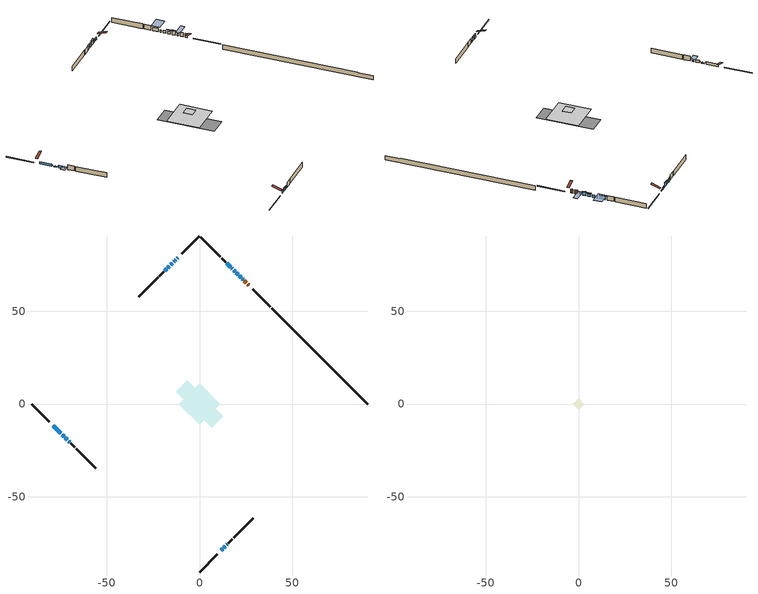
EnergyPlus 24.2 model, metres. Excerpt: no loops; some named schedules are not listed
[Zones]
conditioned space
 floor outside (Floor1 construction): -1.31,0 0,1.31 1.31,0 0,-1.31 z0.46
 floor adiabatic (AdiabaticFloorConstruction): -11.22,0 0,11.22 11.22,0 0,-11.22 z0.46
 floor foundation (Slab1 construction): -12.93,6.65 -6.65,12.93 12.93,-6.65 6.65,-12.93 z-1.98
 wall outside (RimJoist1 construction): 0,-90.54 9.49,-81.05 / -90.54,0 -81.05,-9.49 / 0,90.54 -9.49,81.05 / 38.15,52.38 28.67,61.87 z0.46:0.76
 wall outside (AdiabaticWallConstruction 1): 26.54,64 25.93,64.6 / 25.28,65.26 24.23,66.31 z0.46:2.49
 wall outside (AdiabaticWallConstruction): 23.57,66.96 23.14,67.4 z0.46:1.38; 11.61,-78.92 12.48,-78.06 z0.46:1.66; -11.61,78.92 -12.05,78.49 / -74.08,-16.46 -73,-17.54 z0.46:0.77; 13.13,-77.4 13.96,-76.58 / 20.76,69.78 19.93,70.6 / -16.28,74.25 -17.11,73.43 / -17.76,72.77 -18.74,71.8 z0.46:1.83; -78.92,-11.61 -74.73,-15.81 / -72.34,-18.2 -71.19,-19.35 / 19.28,71.26 18.35,72.19 / -12.7,77.84 -13.02,77.51 / -13.68,76.86 -14,76.54 / 14.61,-75.92 14.94,-75.6 / 17.69,72.84 17.37,73.17 z0.46:1.68; 22.48,68.05 21.41,69.12 z0.46:2.43; -70.54,-20 -69.96,-20.58 z0.46:0.92; 16.71,73.82 14.74,75.8 / -14.66,75.88 -15.63,74.91 z0.46:2.24
 wall outside (Wall1 construction): 15.59,-74.94 17.77,-72.77 / -69.3,-21.23 -67.13,-23.41 / -19.39,71.14 -21.57,68.97 / 14.08,76.45 11.91,78.63 z0.46:2.9
 wall outside (Wall2 construction): 18.42,-72.11 29.02,-61.52 / -66.47,-24.06 -55.88,-34.66 / -22.22,68.31 -32.82,57.72 / 11.25,79.28 0.66,89.88 z0.46:2.9
 wall foundation (FoundationWall1 construction): 38.81,51.73,-1.98 38.81,51.73,0.46 85.36,5.17,0.46 85.36,5.17,0.16 90.54,0,0.16 90.54,0,-1.98
 window (WindowConstruction 13): 23.57,66.96 23.14,67.4 z0.46:1.37
 window (WindowConstruction 4): 11.61,-78.92 12.48,-78.06 z0.46:1.65
 window (WindowConstruction 5): -11.61,78.92 -12.05,78.49 z0.46:0.76
 window (WindowConstruction 6): 13.13,-77.4 13.96,-76.58 z0.46:1.83
 window (WindowConstruction 7): -78.92,-11.61 -74.73,-15.81 z0.46:1.68
 window (WindowConstruction 8): 22.48,68.05 21.42,69.12 z0.46:2.43
 window (WindowConstruction 9): -74.07,-16.46 -73,-17.54 z0.46:0.76
 window (WindowConstruction 14): -72.34,-18.2 -71.19,-19.35 z0.46:1.68
 window (WindowConstruction 10): -70.53,-20 -69.96,-20.58 z0.46:0.92
 window (WindowConstruction 11): 20.76,69.78 19.93,70.6 z0.46:1.83
 window (WindowConstruction 12): 19.28,71.26 18.35,72.19 z0.46:1.68
 window (WindowConstruction 15): -12.7,77.83 -13.02,77.51 z0.46:1.68
 window (WindowConstruction 16): -13.68,76.86 -14,76.54 z0.46:1.68
 window (WindowConstruction 17): 14.62,-75.92 14.94,-75.6 z0.46:1.68
 window (WindowConstruction 18): 17.69,72.85 17.37,73.17 z0.46:1.68
 window (WindowConstruction): 16.71,73.82 14.74,75.8 z0.46:2.24
 window (WindowConstruction 1): -14.66,75.88 -15.63,74.91 z0.46:2.24
 window (WindowConstruction 2): -16.28,74.25 -17.11,73.43 z0.46:1.83
 window (WindowConstruction 3): -17.77,72.77 -18.73,71.8 z0.46:1.83
 door (Door): 26.54,64 25.93,64.6 z0.46:2.49
 door (Door 1): 25.28,65.26 24.23,66.31 z0.46:2.49
 ceiling adiabatic (AdiabaticFloorConstruction): 0,-11.22 11.22,0 0,11.22 -11.22,0 z0.46
attic - vented
 floor to conditioned space (Floor2 construction Reversed): -3.16,0 0,3.16 3.16,0 0,-3.16 z2.9
 roof outside (Roof1 construction): 10.96,-79.58,2.9 7.87,-76.5,4.35 7.06,-77.31,4.35 10.14,-80.39,2.9; -79.58,-10.96,2.9 -76.5,-7.87,4.35 -77.31,-7.06,4.35 -80.39,-10.14,2.9; -10.96,79.58,2.9 -7.87,76.5,4.35 -7.06,77.31,4.35 -10.14,80.39,2.9; 27.2,63.34,2.9 24.11,60.26,4.35 24.93,59.45,4.35 28.01,62.53,2.9
shading: 22.71,67.83 24,66.53 28.32,70.85 27.02,72.14 z1.98; 12.8,-77.73 11.29,-79.25 11.61,-79.57 13.13,-78.06 z2.12; -12.37,78.17 -11.29,79.25 -11.61,79.57 -12.7,78.49 z1.23; 14.28,-76.25 12.81,-77.73 13.13,-78.05 14.61,-76.58 z2.29; 21.27,69.26 22.63,67.91 22.92,68.2 21.56,69.55 z2.63; -72.67,-17.87 -74.4,-16.14 -74.61,-16.35 -72.88,-18.08 z1.23; -69.42,-21.11 -71.07,-19.47 -73.23,-21.62 -71.58,-23.27 z1.68; 19.5,71.03 21.19,69.35 21.51,69.67 19.83,71.36 z2.44; 14.31,76.23 17.14,73.39 21.46,77.7 18.62,80.54 z2.85; -16.06,74.48 -14.23,76.31 -14.55,76.64 -16.38,74.8 z2.85; -17.43,73.1 -15.96,74.58 -16.28,74.9 -17.76,73.43 z2.29; -19.06,71.48 -17.44,73.1 -17.77,73.42 -19.39,71.8 z2.29
[Building]
Building 1: Terrain=Suburbs
[Site:Location]
Windsor AP_ON: Latitude {deg}=42.28; Longitude {deg}=-82.96; Time Zone {hr}=-5; Elevation {m}=190; Keep Site Location Information=Yes
[Site:GroundTemperature:Shallow]
6.34957, 4.46684, 4.31606, 5.20952, 8.79623, 12.3662, 15.4612, 17.4219, 17.5884, 15.9938, 12.9777, 9.51722
[Site:WaterMainsTemperature]
Calculation Method=Schedule; Temperature Schedule=mains temperature schedule
[Material] Roughness=Rough; Thermal Absorptance=0.9
Name | Thickness {m} | Conductivity {W/m-K} | Density {kg/m3} | Specific Heat {J/kg-K} | Solar Absorptance | Visible Absorptance
asphalt or fiberglass shingles | 0.00635 | 0.162714 | 1121.4 | 1465.45 | 0.4 | 0.4
ceiling loosefill ins | 0.0846667 | 0.0480833 | 16.02 | 1046.75 | 0.7 | 0.7
ceiling stud and cavity | 0.1397 | 0.115652 | 65.682 | 1177.47 | 0.7 | 0.7
concrete 4.0 in. | 0.1016 | 1.803125 | 2242.8 | 837.4 | 0.7 | 0.7
concrete 8.0 in. | 0.2032 | 1.803125 | 2242.8 | 837.4 | 0.7 | 0.7
door material | 0.04445 | 0.053851 | 512.64 | 1214.23 | 0.7 | 0.7
exterior vertical ins | 0.0463172 | 0.029427 | 32.04 | 1214.23 | 0.7 | 0.7
floor covering | 0.0127 | 0.0433444 | 54.468 | 1339.84 | 0.6 | 0.6
floor rigid ins; rim joist rigid ins | 0.051816 | 0.029427 | 32.04 | 1214.23 | 0.7 | 0.7
floor rigid ins 1; wall rigid ins | 0.512978 | 0.029427 | 32.04 | 1214.23 | 0.7 | 0.7
floor stud and cavity | 0.1397 | 0.0951064 | 92.3553 | 1139.71 | 0.7 | 0.7
floor stud and cavity 1 | 0.1397 | 1.75129 | 37.0049 | 1207.88 | 0.7 | 0.7
furniture material conditioned space 1 | 0.1524 | 0.115458 | 640.8 | 1214.23 | 0.6 | 0.6
gypsum board | 0.0127 | 0.160291 | 801 | 837.4 | 0.6 | 0.6
gypsum board 1 | 0.0127 | 0.160291 | 801 | 837.4 | 0.7 | 0.7
osb sheathing 0.5 in. | 0.0127 | 0.115458 | 512.64 | 1214.23 | 0.7 | 0.7
osb sheathing 0.75 in. | 0.01905 | 0.115458 | 512.64 | 1214.23 | 0.7 | 0.7
osb sheathing 2.0 in. | 0.0508 | 0.115458 | 512.64 | 1214.23 | 0.7 | 0.7
rim joist stud and cavity | 0.0508 | 0.0431512 | 125.044 | 1163.47 | 0.6 | 0.6
wall stud and cavity | 0.1397 | 0.0999226 | 139.0536 | 1170.24 | 0.7 | 0.7
wall stud and cavity 1 | 0.1397 | 0.0955885 | 139.0536 | 1170.24 | 0.7 | 0.7
wall stud and cavity 2 | 0.0889 | 0.380278 | 52.3479 | 1209.89 | 0.7 | 0.7
wall stud and cavity 3 | 0.0889 | 0.391764 | 83.0341 | 1211.67 | 0.7 | 0.7
wood siding | 0.0254 | 0.102417 | 544.68 | 1172.36 | 0.4 | 0.4
wood siding 1; wood siding 2; wood siding 3 | 0.0254 | 0.102417 | 544.68 | 1172.36 | 0.7 | 0.7
[WindowMaterial:SimpleGlazingSystem]
Name | U-Factor {W/m2-K} | Solar Heat Gain Coefficient
WindowMaterial | 2.779381 | 0.64
WindowMaterial 1 | 2.87193 | 0.53
WindowMaterial 10 | 2.95994 | 0.42
WindowMaterial 11 | 2.41315 | 0.45
WindowMaterial 12 | 2.35978 | 0.47
WindowMaterial 13 | 2.975272 | 0.42
WindowMaterial 14 | 2.906 | 0.55
WindowMaterial 2 | 2.82878 | 0.57
WindowMaterial 3 | 2.88102 | 0.52
WindowMaterial 4 | 2.90259 | 0.49
WindowMaterial 5 | 2.99571 | 0.46
WindowMaterial 6 | 2.82878 | 0.45
WindowMaterial 7 | 2.76178 | 0.65
WindowMaterial 8 | 2.38079 | 0.65
WindowMaterial 9 | 3.03376 | 0.33
[Construction]
AdiabaticFloorConstruction: floor stud and cavity 1, floor rigid ins 1, osb sheathing 0.75 in., floor covering
AdiabaticWallConstruction: wood siding 2, wall rigid ins, wall stud and cavity 2, gypsum board
AdiabaticWallConstruction 1: wood siding 3, wall rigid ins, wall stud and cavity 2, gypsum board
Door; Door 1: door material
Floor1 construction: floor stud and cavity, floor rigid ins, osb sheathing 0.75 in., floor covering
Floor2 construction Reversed: gypsum board, ceiling stud and cavity, ceiling loosefill ins
FoundationWall1 construction: concrete 8.0 in., gypsum board 1
furniture construction conditioned space 1: furniture material conditioned space 1
PartitionWallConstruction: gypsum board, wall stud and cavity 3, gypsum board
RimJoist1 construction: wood siding 1, rim joist rigid ins, osb sheathing 2.0 in., rim joist stud and cavity
Roof1 construction: asphalt or fiberglass shingles
Slab1 construction: concrete 4.0 in.
Wall1 construction: wood siding, osb sheathing 0.5 in., wall stud and cavity, gypsum board
Wall2 construction: wood siding, osb sheathing 0.5 in., wall stud and cavity 1, gypsum board
WindowConstruction: WindowMaterial
WindowConstruction 1: WindowMaterial 1
WindowConstruction 10: WindowMaterial 10
WindowConstruction 11; WindowConstruction 12; WindowConstruction 2: WindowMaterial 2
WindowConstruction 13: WindowMaterial 11
WindowConstruction 14: WindowMaterial 12
WindowConstruction 15; WindowConstruction 17: WindowMaterial 13
WindowConstruction 16; WindowConstruction 18: WindowMaterial 14
WindowConstruction 3: WindowMaterial 3
WindowConstruction 4: WindowMaterial 4
WindowConstruction 5: WindowMaterial 5
WindowConstruction 6: WindowMaterial 6
WindowConstruction 7: WindowMaterial 7
WindowConstruction 8: WindowMaterial 8
WindowConstruction 9: WindowMaterial 9
[Zone] Multiplier=1; Part of Total Floor Area=Yes
Name | Volume {m3}
attic - vented | 4.72465
conditioned space | 1351.9
[Space]
Name | Zone | Volume {m3}
attic - vented 1 | attic - vented | 4.72465
conditioned space 1 | conditioned space | 1351.9
[ZoneInfiltration:EffectiveLeakageArea]
infil attic - vented 1: Zone or Space=attic - vented 1; Schedule=Always On Discrete; Effective Air Leakage Area {cm2}=890.222; Stack Coefficient=0.000101042; Wind Coefficient=6.7916e-06
[ZoneMixing]
whole house fan mix: Zone or Space=attic - vented; Schedule=Always On Continuous; Design Flow Rate Calculation Method=Flow/Zone; Design Flow Rate {m3/s}=0; Source Zone or Space=conditioned space
[SurfaceProperty:ExposedFoundationPerimeter]
Slab1: Exposed Perimeter Calculation Method=TotalExposedPerimeter; Total Exposed Perimeter {m}=73.152
[InternalMass] Zone or ZoneList=conditioned space; Space or SpaceList=conditioned space 1
Name | Construction | Surface Area {m2}
furniture mass conditioned space 1 | furniture construction conditioned space 1 | 200.46
partition wall mass | PartitionWallConstruction | 501.15
[Lights]
interior lighting: Zone or ZoneList or Space or SpaceList=conditioned space 1; Schedule=interior lighting schedule; Design Level Calculation Method=LightingLevel; Lighting Level {W}=343.2; Return Air Fraction=0; Fraction Radiant=0.6; Fraction Visible=0.2; Fraction Replaceable=1
[People]
occupants: Zone or ZoneList or Space or SpaceList=conditioned space 1; Number of People Schedule=occupants schedule; Number of People Calculation Method=People; Number of People=3; Fraction Radiant=0.314171; Sensible Heat Fraction=0.56303; Activity Level Schedule=occupants activity schedule; Carbon Dioxide Generation Rate {m3/s-W}=0; Enable ASHRAE 55 Comfort Warnings=No; Mean Radiant Temperature Calculation Type=EnclosureAveraged
[ElectricEquipment] Zone or ZoneList or Space or SpaceList=conditioned space 1; Design Level Calculation Method=EquipmentLevel
Name | Schedule | Design Level {W} | Fraction Latent | Fraction Radiant | Fraction Lost
clothes dryer | clothes dryer schedule | 140.772 | 0.015 | 0.081 | 0.85
clothes washer | clothes washer schedule | 32.1985 | 0.03 | 0.162 | 0.7
cooking range | cooking range schedule | 215.147 | 0.08 | 0.432 | 0.2
dishwasher | dishwasher schedule | 66.8632 | 0.3 | 0.18 | 0.4
fridge | fridge schedule | 72.9452 | 0 | 0.6 | 0
mech vent house fan | mech vent house fan schedule | 22.6267 | 0 | 0 | 0.5
mech vent house fan cfis | mech vent house fan cfis schedule | 0 | 0 | 0 | 0
misc plug loads | misc plug loads schedule | 494.7 | 0.045 | 0.513 | 0.1
whole house fan | Always On Discrete | 0 | 0 | 0 | 1
[OtherEquipment] Zone or ZoneList or Space or SpaceList=conditioned space 1; Design Level Calculation Method=EquipmentLevel
Name | Fuel Type | Schedule | Design Level {W} | Fraction Latent | Fraction Radiant | Fraction Lost
clothes dryer 1 | Electricity | clothes dryer schedule | 0 | 0.015 | 0.081 | 0.85
cooking range 1 | Electricity | cooking range schedule | 0 | 0.08 | 0.432 | 0.2
general water use latent | None | general water use schedule | 62.594 | 1 | 0 | 0
general water use sensible | None | general water use schedule | -61.6891 | 0 | 0.6 | 0
mech vent house fan latent load | None | Always On Discrete | 0 | 1 | 0 | 0
mech vent house fan sensible load | None | Always On Discrete | 0 | 0 | 0 | 0
water heater energy adjustment1 | NaturalGas | Always On Discrete | 0.01 | 0 | 0 | 1
[ZoneInfiltration:DesignFlowRate] Zone or ZoneList or Space or SpaceList=conditioned space 1; Schedule=Always On Discrete; Design Flow Rate Calculation Method=Flow/Zone; Design Flow Rate {m3/s}=0
infil flow; natural vent flow; whole house fan flow
[Foundation:Kiva]
Foundation Kiva 1: Initial Indoor Air Temperature {C}=18; Wall Height Above Grade {m}=0.459974; Wall Depth Below Slab {m}=0.2032; Custom Block Material Name 1=exterior vertical ins; Custom Block Depth 1 {m}=2.43998; Custom Block X Position 1 {m}=0.2159; Custom Block Z Position 1 {m}=0
[Foundation:Kiva:Settings]
Soil Conductivity {W/m-K}=0.849921; Soil Density {kg/m3}=1842.3; Soil Specific Heat {J/kg-K}=418.7; Ground Solar Absorptivity=0.9; Ground Thermal Absorptivity=0.9; Ground Surface Roughness {m}=0.03; Far-Field Width {m}=40; Deep-Ground Boundary Condition=ZeroFlux; Deep-Ground Depth {m}=40; Minimum Cell Dimension {m}=0.2; Maximum Cell Growth Coefficient=3; Simulation Timestep=Timestep
[Exterior:Lights]
exterior lighting: Schedule=exterior lighting schedule; Design Level {W}=75.6
[Schedule:Constant]
Name | Hourly Value
Always On Continuous; mech vent house fan schedule; mech vent house fan cfis schedule; Always On Discrete | 1
occupants activity schedule | 117.228
fridge schedule | 0
[Schedule:Week:Daily]
interior lighting schedule Week Rule - Jan1-Jan27: interior lighting schedule day, interior lighting schedule day, interior lighting schedule day, interior lighting schedule day, interior lighting schedule day, interior lighting schedule day, interior lighting schedule day, interior lighting schedule default day, interior lighting schedule default day, interior lighting schedule default day, interior lighting schedule default day, interior lighting schedule default day
interior lighting schedule Week Rule - Jan28-Feb3: interior lighting schedule day, interior lighting schedule day, interior lighting schedule day, interior lighting schedule day, interior lighting schedule day 1, interior lighting schedule day 1, interior lighting schedule day 1, interior lighting schedule default day, interior lighting schedule default day, interior lighting schedule default day, interior lighting schedule default day, interior lighting schedule default day
interior lighting schedule Week Rule - Feb4-Feb24: interior lighting schedule day 1, interior lighting schedule day 1, interior lighting schedule day 1, interior lighting schedule day 1, interior lighting schedule day 1, interior lighting schedule day 1, interior lighting schedule day 1, interior lighting schedule default day, interior lighting schedule default day, interior lighting schedule default day, interior lighting schedule default day, interior lighting schedule default day
interior lighting schedule Week Rule - Feb25-Mar3: interior lighting schedule day 1, interior lighting schedule day 1, interior lighting schedule day 1, interior lighting schedule day 1, interior lighting schedule day 2, interior lighting schedule day 2, interior lighting schedule day 2, interior lighting schedule default day, interior lighting schedule default day, interior lighting schedule default day, interior lighting schedule default day, interior lighting schedule default day
interior lighting schedule Week Rule - Mar4-Mar31: interior lighting schedule day 2, interior lighting schedule day 2, interior lighting schedule day 2, interior lighting schedule day 2, interior lighting schedule day 2, interior lighting schedule day 2, interior lighting schedule day 2, interior lighting schedule default day, interior lighting schedule default day, interior lighting schedule default day, interior lighting schedule default day, interior lighting schedule default day
interior lighting schedule Week Rule - Apr1-Apr28: interior lighting schedule day 3, interior lighting schedule day 3, interior lighting schedule day 3, interior lighting schedule day 3, interior lighting schedule day 3, interior lighting schedule day 3, interior lighting schedule day 3, interior lighting schedule default day, interior lighting schedule default day, interior lighting schedule default day, interior lighting schedule default day, interior lighting schedule default day
interior lighting schedule Week Rule - Apr29-May5: interior lighting schedule day 3, interior lighting schedule day 3, interior lighting schedule day 4, interior lighting schedule day 4, interior lighting schedule day 4, interior lighting schedule day 4, interior lighting schedule day 4, interior lighting schedule default day, interior lighting schedule default day, interior lighting schedule default day, interior lighting schedule default day, interior lighting schedule default day
interior lighting schedule Week Rule - May6-May26: interior lighting schedule day 4, interior lighting schedule day 4, interior lighting schedule day 4, interior lighting schedule day 4, interior lighting schedule day 4, interior lighting schedule day 4, interior lighting schedule day 4, interior lighting schedule default day, interior lighting schedule default day, interior lighting schedule default day, interior lighting schedule default day, interior lighting schedule default day
interior lighting schedule Week Rule - May27-Jun2: interior lighting schedule day 4, interior lighting schedule day 4, interior lighting schedule day 4, interior lighting schedule day 4, interior lighting schedule day 4, interior lighting schedule day 5, interior lighting schedule day 5, interior lighting schedule default day, interior lighting schedule default day, interior lighting schedule default day, interior lighting schedule default day, interior lighting schedule default day
interior lighting schedule Week Rule - Jun3-Jun30: interior lighting schedule day 5, interior lighting schedule day 5, interior lighting schedule day 5, interior lighting schedule day 5, interior lighting schedule day 5, interior lighting schedule day 5, interior lighting schedule day 5, interior lighting schedule default day, interior lighting schedule default day, interior lighting schedule default day, interior lighting schedule default day, interior lighting schedule default day
interior lighting schedule Week Rule - Jul1-Jul28: interior lighting schedule day 6, interior lighting schedule day 6, interior lighting schedule day 6, interior lighting schedule day 6, interior lighting schedule day 6, interior lighting schedule day 6, interior lighting schedule day 6, interior lighting schedule default day, interior lighting schedule default day, interior lighting schedule default day, interior lighting schedule default day, interior lighting schedule default day
interior lighting schedule Week Rule - Jul29-Aug4: interior lighting schedule day 6, interior lighting schedule day 6, interior lighting schedule day 6, interior lighting schedule day 7, interior lighting schedule day 7, interior lighting schedule day 7, interior lighting schedule day 7, interior lighting schedule default day, interior lighting schedule default day, interior lighting schedule default day, interior lighting schedule default day, interior lighting schedule default day
interior lighting schedule Week Rule - Aug5-Aug25: interior lighting schedule day 7, interior lighting schedule day 7, interior lighting schedule day 7, interior lighting schedule day 7, interior lighting schedule day 7, interior lighting schedule day 7, interior lighting schedule day 7, interior lighting schedule default day, interior lighting schedule default day, interior lighting schedule default day, interior lighting schedule default day, interior lighting schedule default day
interior lighting schedule Week Rule - Aug26-Sep1: interior lighting schedule day 7, interior lighting schedule day 7, interior lighting schedule day 7, interior lighting schedule day 7, interior lighting schedule day 7, interior lighting schedule day 7, interior lighting schedule day 8, interior lighting schedule default day, interior lighting schedule default day, interior lighting schedule default day, interior lighting schedule default day, interior lighting schedule default day
interior lighting schedule Week Rule - Sep2-Sep29: interior lighting schedule day 8, interior lighting schedule day 8, interior lighting schedule day 8, interior lighting schedule day 8, interior lighting schedule day 8, interior lighting schedule day 8, interior lighting schedule day 8, interior lighting schedule default day, interior lighting schedule default day, interior lighting schedule default day, interior lighting schedule default day, interior lighting schedule default day
interior lighting schedule Week Rule - Sep30-Oct6: interior lighting schedule day 8, interior lighting schedule day 9, interior lighting schedule day 9, interior lighting schedule day 9, interior lighting schedule day 9, interior lighting schedule day 9, interior lighting schedule day 9, interior lighting schedule default day, interior lighting schedule default day, interior lighting schedule default day, interior lighting schedule default day, interior lighting schedule default day
interior lighting schedule Week Rule - Oct7-Oct27: interior lighting schedule day 9, interior lighting schedule day 9, interior lighting schedule day 9, interior lighting schedule day 9, interior lighting schedule day 9, interior lighting schedule day 9, interior lighting schedule day 9, interior lighting schedule default day, interior lighting schedule default day, interior lighting schedule default day, interior lighting schedule default day, interior lighting schedule default day
interior lighting schedule Week Rule - Oct28-Nov3: interior lighting schedule day 9, interior lighting schedule day 9, interior lighting schedule day 9, interior lighting schedule day 9, interior lighting schedule day 10, interior lighting schedule day 10, interior lighting schedule day 10, interior lighting schedule default day, interior lighting schedule default day, interior lighting schedule default day, interior lighting schedule default day, interior lighting schedule default day
interior lighting schedule Week Rule - Nov4-Nov24: interior lighting schedule day 10, interior lighting schedule day 10, interior lighting schedule day 10, interior lighting schedule day 10, interior lighting schedule day 10, interior lighting schedule day 10, interior lighting schedule day 10, interior lighting schedule default day, interior lighting schedule default day, interior lighting schedule default day, interior lighting schedule default day, interior lighting schedule default day
interior lighting schedule Week Rule - Nov25-Dec1: interior lighting schedule day 10, interior lighting schedule day 10, interior lighting schedule day 10, interior lighting schedule day 10, interior lighting schedule day 10, interior lighting schedule day 10, interior lighting schedule day 11, interior lighting schedule default day, interior lighting schedule default day, interior lighting schedule default day, interior lighting schedule default day, interior lighting schedule default day
interior lighting schedule Week Rule - Dec2-Dec31: interior lighting schedule day 11, interior lighting schedule day 11, interior lighting schedule day 11, interior lighting schedule day 11, interior lighting schedule day 11, interior lighting schedule day 11, interior lighting schedule day 11, interior lighting schedule default day, interior lighting schedule default day, interior lighting schedule default day, interior lighting schedule default day, interior lighting schedule default day
occupants schedule Week Rule - Jan1-Dec31: occupants schedule day, occupants schedule day, occupants schedule day, occupants schedule day, occupants schedule day, occupants schedule day, occupants schedule day, occupants schedule default day, occupants schedule default day, occupants schedule default day, occupants schedule default day, occupants schedule default day
clothes dryer schedule Week Rule - Jan1-Dec31: clothes dryer schedule day, clothes dryer schedule day, clothes dryer schedule day, clothes dryer schedule day, clothes dryer schedule day, clothes dryer schedule day, clothes dryer schedule day, clothes dryer schedule default day, clothes dryer schedule default day, clothes dryer schedule default day, clothes dryer schedule default day, clothes dryer schedule default day
clothes washer schedule Week Rule - Jan1-Dec31: clothes washer schedule day, clothes washer schedule day, clothes washer schedule day, clothes washer schedule day, clothes washer schedule day, clothes washer schedule day, clothes washer schedule day, clothes washer schedule default day, clothes washer schedule default day, clothes washer schedule default day, clothes washer schedule default day, clothes washer schedule default day
cooking range schedule Week Rule - Jan1-Dec31: cooking range schedule day, cooking range schedule day, cooking range schedule day, cooking range schedule day, cooking range schedule day, cooking range schedule day, cooking range schedule day, cooking range schedule default day, cooking range schedule default day, cooking range schedule default day, cooking range schedule default day, cooking range schedule default day
dishwasher schedule Week Rule - Jan1-Dec31: dishwasher schedule day, dishwasher schedule day, dishwasher schedule day, dishwasher schedule day, dishwasher schedule day, dishwasher schedule day, dishwasher schedule day, dishwasher schedule default day, dishwasher schedule default day, dishwasher schedule default day, dishwasher schedule default day, dishwasher schedule default day
misc plug loads schedule Week Rule - Jan1-Dec31: misc plug loads schedule day, misc plug loads schedule day, misc plug loads schedule day, misc plug loads schedule day, misc plug loads schedule day, misc plug loads schedule day, misc plug loads schedule day, misc plug loads schedule default day, misc plug loads schedule default day, misc plug loads schedule default day, misc plug loads schedule default day, misc plug loads schedule default day
general water use schedule Week Rule - Jan1-Dec31: general water use schedule day, general water use schedule day, general water use schedule day, general water use schedule day, general water use schedule day, general water use schedule day, general water use schedule day, general water use schedule default day, general water use schedule default day, general water use schedule default day, general water use schedule default day, general water use schedule default day
exterior lighting schedule Week Rule - Jan1-Jan27: exterior lighting schedule day, exterior lighting schedule day, exterior lighting schedule day, exterior lighting schedule day, exterior lighting schedule day, exterior lighting schedule day, exterior lighting schedule day, exterior lighting schedule default day, exterior lighting schedule default day, exterior lighting schedule default day, exterior lighting schedule default day, exterior lighting schedule default day
exterior lighting schedule Week Rule - Jan28-Feb3: exterior lighting schedule day, exterior lighting schedule day, exterior lighting schedule day, exterior lighting schedule day, exterior lighting schedule day 1, exterior lighting schedule day 1, exterior lighting schedule day 1, exterior lighting schedule default day, exterior lighting schedule default day, exterior lighting schedule default day, exterior lighting schedule default day, exterior lighting schedule default day
exterior lighting schedule Week Rule - Feb4-Feb24: exterior lighting schedule day 1, exterior lighting schedule day 1, exterior lighting schedule day 1, exterior lighting schedule day 1, exterior lighting schedule day 1, exterior lighting schedule day 1, exterior lighting schedule day 1, exterior lighting schedule default day, exterior lighting schedule default day, exterior lighting schedule default day, exterior lighting schedule default day, exterior lighting schedule default day
exterior lighting schedule Week Rule - Feb25-Mar3: exterior lighting schedule day 1, exterior lighting schedule day 1, exterior lighting schedule day 1, exterior lighting schedule day 1, exterior lighting schedule day 2, exterior lighting schedule day 2, exterior lighting schedule day 2, exterior lighting schedule default day, exterior lighting schedule default day, exterior lighting schedule default day, exterior lighting schedule default day, exterior lighting schedule default day
exterior lighting schedule Week Rule - Mar4-Mar31: exterior lighting schedule day 2, exterior lighting schedule day 2, exterior lighting schedule day 2, exterior lighting schedule day 2, exterior lighting schedule day 2, exterior lighting schedule day 2, exterior lighting schedule day 2, exterior lighting schedule default day, exterior lighting schedule default day, exterior lighting schedule default day, exterior lighting schedule default day, exterior lighting schedule default day
exterior lighting schedule Week Rule - Apr1-Apr28: exterior lighting schedule day 3, exterior lighting schedule day 3, exterior lighting schedule day 3, exterior lighting schedule day 3, exterior lighting schedule day 3, exterior lighting schedule day 3, exterior lighting schedule day 3, exterior lighting schedule default day, exterior lighting schedule default day, exterior lighting schedule default day, exterior lighting schedule default day, exterior lighting schedule default day
exterior lighting schedule Week Rule - Apr29-May5: exterior lighting schedule day 3, exterior lighting schedule day 3, exterior lighting schedule day 4, exterior lighting schedule day 4, exterior lighting schedule day 4, exterior lighting schedule day 4, exterior lighting schedule day 4, exterior lighting schedule default day, exterior lighting schedule default day, exterior lighting schedule default day, exterior lighting schedule default day, exterior lighting schedule default day
exterior lighting schedule Week Rule - May6-May26: exterior lighting schedule day 4, exterior lighting schedule day 4, exterior lighting schedule day 4, exterior lighting schedule day 4, exterior lighting schedule day 4, exterior lighting schedule day 4, exterior lighting schedule day 4, exterior lighting schedule default day, exterior lighting schedule default day, exterior lighting schedule default day, exterior lighting schedule default day, exterior lighting schedule default day
exterior lighting schedule Week Rule - May27-Jun2: exterior lighting schedule day 4, exterior lighting schedule day 4, exterior lighting schedule day 4, exterior lighting schedule day 4, exterior lighting schedule day 4, exterior lighting schedule day 5, exterior lighting schedule day 5, exterior lighting schedule default day, exterior lighting schedule default day, exterior lighting schedule default day, exterior lighting schedule default day, exterior lighting schedule default day
exterior lighting schedule Week Rule - Jun3-Jun30: exterior lighting schedule day 5, exterior lighting schedule day 5, exterior lighting schedule day 5, exterior lighting schedule day 5, exterior lighting schedule day 5, exterior lighting schedule day 5, exterior lighting schedule day 5, exterior lighting schedule default day, exterior lighting schedule default day, exterior lighting schedule default day, exterior lighting schedule default day, exterior lighting schedule default day
exterior lighting schedule Week Rule - Jul1-Jul28: exterior lighting schedule day 6, exterior lighting schedule day 6, exterior lighting schedule day 6, exterior lighting schedule day 6, exterior lighting schedule day 6, exterior lighting schedule day 6, exterior lighting schedule day 6, exterior lighting schedule default day, exterior lighting schedule default day, exterior lighting schedule default day, exterior lighting schedule default day, exterior lighting schedule default day
exterior lighting schedule Week Rule - Jul29-Aug4: exterior lighting schedule day 6, exterior lighting schedule day 6, exterior lighting schedule day 6, exterior lighting schedule day 7, exterior lighting schedule day 7, exterior lighting schedule day 7, exterior lighting schedule day 7, exterior lighting schedule default day, exterior lighting schedule default day, exterior lighting schedule default day, exterior lighting schedule default day, exterior lighting schedule default day
exterior lighting schedule Week Rule - Aug5-Aug25: exterior lighting schedule day 7, exterior lighting schedule day 7, exterior lighting schedule day 7, exterior lighting schedule day 7, exterior lighting schedule day 7, exterior lighting schedule day 7, exterior lighting schedule day 7, exterior lighting schedule default day, exterior lighting schedule default day, exterior lighting schedule default day, exterior lighting schedule default day, exterior lighting schedule default day
exterior lighting schedule Week Rule - Aug26-Sep1: exterior lighting schedule day 7, exterior lighting schedule day 7, exterior lighting schedule day 7, exterior lighting schedule day 7, exterior lighting schedule day 7, exterior lighting schedule day 7, exterior lighting schedule day 8, exterior lighting schedule default day, exterior lighting schedule default day, exterior lighting schedule default day, exterior lighting schedule default day, exterior lighting schedule default day
exterior lighting schedule Week Rule - Sep2-Sep29: exterior lighting schedule day 8, exterior lighting schedule day 8, exterior lighting schedule day 8, exterior lighting schedule day 8, exterior lighting schedule day 8, exterior lighting schedule day 8, exterior lighting schedule day 8, exterior lighting schedule default day, exterior lighting schedule default day, exterior lighting schedule default day, exterior lighting schedule default day, exterior lighting schedule default day
exterior lighting schedule Week Rule - Sep30-Oct6: exterior lighting schedule day 8, exterior lighting schedule day 9, exterior lighting schedule day 9, exterior lighting schedule day 9, exterior lighting schedule day 9, exterior lighting schedule day 9, exterior lighting schedule day 9, exterior lighting schedule default day, exterior lighting schedule default day, exterior lighting schedule default day, exterior lighting schedule default day, exterior lighting schedule default day
exterior lighting schedule Week Rule - Oct7-Oct27: exterior lighting schedule day 9, exterior lighting schedule day 9, exterior lighting schedule day 9, exterior lighting schedule day 9, exterior lighting schedule day 9, exterior lighting schedule day 9, exterior lighting schedule day 9, exterior lighting schedule default day, exterior lighting schedule default day, exterior lighting schedule default day, exterior lighting schedule default day, exterior lighting schedule default day
exterior lighting schedule Week Rule - Oct28-Nov3: exterior lighting schedule day 9, exterior lighting schedule day 9, exterior lighting schedule day 9, exterior lighting schedule day 9, exterior lighting schedule day 10, exterior lighting schedule day 10, exterior lighting schedule day 10, exterior lighting schedule default day, exterior lighting schedule default day, exterior lighting schedule default day, exterior lighting schedule default day, exterior lighting schedule default day
[Schedule:Year]
interior lighting schedule: interior lighting schedule Week Rule - Jan1-Jan27, 1, 1, 1, 27, interior lighting schedule Week Rule - Jan28-Feb3, 1, 28, 2, 3, interior lighting schedule Week Rule - Feb4-Feb24, 2, 4, 2, 24, interior lighting schedule Week Rule - Feb25-Mar3, 2, 25, 3, 3, interior lighting schedule Week Rule - Mar4-Mar31, 3, 4, 3, 31, interior lighting schedule Week Rule - Apr1-Apr28, 4, 1, 4, 28, interior lighting schedule Week Rule - Apr29-May5, 4, 29, 5, 5, interior lighting schedule Week Rule - May6-May26, 5, 6, 5, 26, interior lighting schedule Week Rule - May27-Jun2, 5, 27, 6, 2, interior lighting schedule Week Rule - Jun3-Jun30, 6, 3, 6, 30, interior lighting schedule Week Rule - Jul1-Jul28, 7, 1, 7, 28, interior lighting schedule Week Rule - Jul29-Aug4, 7, 29, 8, 4, interior lighting schedule Week Rule - Aug5-Aug25, 8, 5, 8, 25, interior lighting schedule Week Rule - Aug26-Sep1, 8, 26, 9, 1, interior lighting schedule Week Rule - Sep2-Sep29, 9, 2, 9, 29, interior lighting schedule Week Rule - Sep30-Oct6, 9, 30, 10, 6, interior lighting schedule Week Rule - Oct7-Oct27, 10, 7, 10, 27, interior lighting schedule Week Rule - Oct28-Nov3, 10, 28, 11, 3, interior lighting schedule Week Rule - Nov4-Nov24, 11, 4, 11, 24, interior lighting schedule Week Rule - Nov25-Dec1, 11, 25, 12, 1, interior lighting schedule Week Rule - Dec2-Dec31, 12, 2, 12, 31
occupants schedule: occupants schedule Week Rule - Jan1-Dec31, 1, 1, 12, 31
clothes dryer schedule: clothes dryer schedule Week Rule - Jan1-Dec31, 1, 1, 12, 31
clothes washer schedule: clothes washer schedule Week Rule - Jan1-Dec31, 1, 1, 12, 31
cooking range schedule: cooking range schedule Week Rule - Jan1-Dec31, 1, 1, 12, 31
dishwasher schedule: dishwasher schedule Week Rule - Jan1-Dec31, 1, 1, 12, 31
misc plug loads schedule: misc plug loads schedule Week Rule - Jan1-Dec31, 1, 1, 12, 31
general water use schedule: general water use schedule Week Rule - Jan1-Dec31, 1, 1, 12, 31
exterior lighting schedule: exterior lighting schedule Week Rule - Jan1-Jan27, 1, 1, 1, 27, exterior lighting schedule Week Rule - Jan28-Feb3, 1, 28, 2, 3, exterior lighting schedule Week Rule - Feb4-Feb24, 2, 4, 2, 24, exterior lighting schedule Week Rule - Feb25-Mar3, 2, 25, 3, 3, exterior lighting schedule Week Rule - Mar4-Mar31, 3, 4, 3, 31, exterior lighting schedule Week Rule - Apr1-Apr28, 4, 1, 4, 28, exterior lighting schedule Week Rule - Apr29-May5, 4, 29, 5, 5, exterior lighting schedule Week Rule - May6-May26, 5, 6, 5, 26, exterior lighting schedule Week Rule - May27-Jun2, 5, 27, 6, 2, exterior lighting schedule Week Rule - Jun3-Jun30, 6, 3, 6, 30, exterior lighting schedule Week Rule - Jul1-Jul28, 7, 1, 7, 28, exterior lighting schedule Week Rule - Jul29-Aug4, 7, 29, 8, 4, exterior lighting schedule Week Rule - Aug5-Aug25, 8, 5, 8, 25, exterior lighting schedule Week Rule - Aug26-Sep1, 8, 26, 9, 1, exterior lighting schedule Week Rule - Sep2-Sep29, 9, 2, 9, 29, exterior lighting schedule Week Rule - Sep30-Oct6, 9, 30, 10, 6, exterior lighting schedule Week Rule - Oct7-Oct27, 10, 7, 10, 27, exterior lighting schedule Week Rule - Oct28-Nov3, 10, 28, 11, 3, exterior lighting schedule Week Rule - Nov4-Nov24, 11, 4, 11, 24, exterior lighting schedule Week Rule - Nov25-Dec1, 11, 25, 12, 1, exterior lighting schedule Week Rule - Dec2-Dec31, 12, 2, 12, 31
[Schedule:Compact]
mains temperature schedule: Through: 01/01, For: AllDays, Until: 24:00, 9.71556, Through: 01/02, For: AllDays, Until: 24:00, 9.65056, Through: 01/03, For: AllDays, Until: 24:00, 9.58667, Through: 01/04, For: AllDays, Until: 24:00, 9.52389, Through: 01/05, For: AllDays, Until: 24:00, 9.46278, Through: 01/06, For: AllDays, Until: 24:00, 9.40278, Through: 01/07, For: AllDays, Until: 24:00, 9.34444, Through: 01/08, For: AllDays, Until: 24:00, 9.28778, Through: 01/09, For: AllDays, Until: 24:00, 9.23222, Through: 01/10, For: AllDays, Until: 24:00, 9.17778, Through: 01/11, For: AllDays, Until: 24:00, 9.125, Through: 01/12, For: AllDays, Until: 24:00, 9.07389, Through: 01/13, For: AllDays, Until: 24:00, 9.02444, Through: 01/14, For: AllDays, Until: 24:00, 8.97611, Through: 01/15, For: AllDays, Until: 24:00, 8.92944, Through: 01/16, For: AllDays, Until: 24:00, 8.88444, Through: 01/17, For: AllDays, Until: 24:00, 8.84056, Through: 01/18, For: AllDays, Until: 24:00, 8.79889, Through: 01/19, For: AllDays, Until: 24:00, 8.75833, Through: 01/20, For: AllDays, Until: 24:00, 8.71944, Through: 01/21, For: AllDays, Until: 24:00, 8.68222, Through: 01/22, For: AllDays, Until: 24:00, 8.64667, Through: 01/23, For: AllDays, Until: 24:00, 8.61222, Through: 01/24, For: AllDays, Until: 24:00, 8.58, Through: 01/25, For: AllDays, Until: 24:00, 8.54944, Through: 01/26, For: AllDays, Until: 24:00, 8.52, Through: 01/27, For: AllDays, Until: 24:00, 8.49278, Through: 01/28, For: AllDays, Until: 24:00, 8.46722, Through: 01/29, For: AllDays, Until: 24:00, 8.44278, Through: 01/30, For: AllDays, Until: 24:00, 8.42056, Through: 01/31, For: AllDays, Until: 24:00, 8.39944, Through: 02/01, For: AllDays, Until: 24:00, 8.38056, Through: 02/02, For: AllDays, Until: 24:00, 8.36333, Through: 02/03, For: AllDays, Until: 24:00, 8.34778, Through: 02/04, For: AllDays, Until: 24:00, 8.33389, Through: 02/05, For: AllDays, Until: 24:00, 8.32167, Through: 02/06, For: AllDays, Until: 24:00, 8.31111, Through: 02/07, For: AllDays, Until: 24:00, 8.30222, Through: 02/08, For: AllDays, Until: 24:00, 8.295, Through: 02/09, For: AllDays, Until: 24:00, 8.29, Through: 02/10, For: AllDays, Until: 24:00, 8.28611, Through: 02/11, For: AllDays, Until: 24:00, 8.28444, Through: 02/12, For: AllDays, Until: 24:00, 8.28444, Through: 02/13, For: AllDays, Until: 24:00, 8.28611, Through: 02/14, For: AllDays, Until: 24:00, 8.28889, Through: 02/15, For: AllDays, Until: 24:00, 8.29444, Through: 02/16, For: AllDays, Until: 24:00, 8.30111, Through: 02/17, For: AllDays, Until: 24:00, 8.30944, Through: 02/18, For: AllDays, Until: 24:00, 8.31944, Through: 02/19, For: AllDays, Until: 24:00, 8.33167, Through: 02/20, For: AllDays, Until: 24:00, 8.345, Through: 02/21, For: AllDays, Until: 24:00, 8.36056, Through: 02/22, For: AllDays, Until: 24:00, 8.37778, Through: 02/23, For: AllDays, Until: 24:00, 8.39611, Through: 02/24, For: AllDays, Until: 24:00, 8.41667, Through: 02/25, For: AllDays, Until: 24:00, 8.43889, Through: 02/26, For: AllDays, Until: 24:00, 8.46278, Through: 02/27, For: AllDays, Until: 24:00, 8.48833, Through: 02/28, For: AllDays, Until: 24:00, 8.51556, Through: 03/01, For: AllDays, Until: 24:00, 8.54444, Through: 03/02, For: AllDays, Until: 24:00, 8.575, Through: 03/03, For: AllDays, Until: 24:00, 8.60667, Through: 03/04, For: AllDays, Until: 24:00, 8.64056, Through: 03/05, For: AllDays, Until: 24:00, 8.67611, Through: 03/06, For: AllDays, Until: 24:00, 8.71278, Through: 03/07, For: AllDays, Until: 24:00, 8.75167, Through: 03/08, For: AllDays, Until: 24:00, 8.79167, Through: 03/09, For: AllDays, Until: 24:00, 8.83333, Through: 03/10, For: AllDays, Until: 24:00, 8.87667, Through: 03/11, For: AllDays, Until: 24:00, 8.92167, Through: 03/12, For: AllDays, Until: 24:00, 8.96833, Through: 03/13, For: AllDays, Until: 24:00, 9.01611, Through: 03/14, For: AllDays, Until: 24:00, 9.06556, Through: 03/15, For: AllDays, Until: 24:00, 9.11667, Through: 03/16, For: AllDays, Until: 24:00, 9.16889, Through: 03/17, For: AllDays, Until: 24:00, 9.22278, Through: 03/18, For: AllDays, Until: 24:00, 9.27833, Through: 03/19, For: AllDays, Until: 24:00, 9.335, Through: 03/20, For: AllDays, Until: 24:00, 9.39333, Through: 03/21, For: AllDays, Until: 24:00, 9.45278, Through: 03/22, For: AllDays, Until: 24:00, 9.51389, Through: 03/23, For: AllDays, Until: 24:00, 9.57611, Through: 03/24, For: AllDays, Until: 24:00, 9.64, Through: 03/25, For: AllDays, Until: 24:00, 9.705, Through: 03/26, For: AllDays, Until: 24:00, 9.77111, Through: 03/27, For: AllDays, Until: 24:00, 9.83889, Through: 03/28, For: AllDays, Until: 24:00, 9.90778, Through: 03/29, For: AllDays, Until: 24:00, 9.97778, Through: 03/30, For: AllDays, Until: 24:00, 10.0489, Through: 03/31, For: AllDays, Until: 24:00, 10.1217, Through: 04/01, For: AllDays, Until: 24:00, 10.1956, Through: 04/02, For: AllDays, Until: 24:00, 10.2706, Through: 04/03, For: AllDays, Until: 24:00, 10.3461, Through: 04/04, For: AllDays, Until: 24:00, 10.4233, Through: 04/05, For: AllDays, Until: 24:00, 10.5017, Through: 04/06, For: AllDays, Until: 24:00, 10.5811, Through: 04/07, For: AllDays, Until: 24:00, 10.6617, Through: 04/08, For: AllDays, Until: 24:00, 10.7428, Through: 04/09, For: AllDays, Until: 24:00, 10.825, Through: 04/10, For: AllDays, Until: 24:00, 10.9089, Through: 04/11, For: AllDays, Until: 24:00, 10.9928, Through: 04/12, For: AllDays, Until: 24:00, 11.0783, Through: 04/13, For: AllDays, Until: 24:00, 11.1644, Through: 04/14, For: AllDays, Until: 24:00, 11.2517, Through: 04/15, For: AllDays, Until: 24:00, 11.3394, Through: 04/16, For: AllDays, Until: 24:00, 11.4278, Through: 04/17, For: AllDays, Until: 24:00, 11.5178, Through: 04/18, For: AllDays, Until: 24:00, 11.6078, Through: 04/19, For: AllDays, Until: 24:00, 11.6989, Through: 04/20, For: AllDays, Until: 24:00, 11.7906, Through: 04/21, For: AllDays, Until: 24:00, 11.8828, Through: 04/22, For: AllDays, Until: 24:00, 11.9761, Through: 04/23, For: AllDays, Until: 24:00, 12.07, Through: 04/24, For: AllDays, Until: 24:00, 12.1639, Through: 04/25, For: AllDays, Until: 24:00, 12.2589, Through: 04/26, For: AllDays, Until: 24:00, 12.3544, Through: 04/27, For: AllDays, Until: 24:00, 12.4506, Through: 04/28, For: AllDays, Until: 24:00, 12.5472, Through: 04/29, For: AllDays, Until: 24:00, 12.6439, Through: 04/30, For: AllDays, Until: 24:00, 12.7411, Through: 05/01, For: AllDays, Until: 24:00, 12.8389, Through: 05/02, For: AllDays, Until: 24:00, 12.9372, Through: 05/03, For: AllDays, Until: 24:00, 13.0356, Through: 05/04, For: AllDays, Until: 24:00, 13.1344, Through: 05/05, For: AllDays, Until: 24:00, 13.2339, Through: 05/06, For: AllDays, Until: 24:00, 13.3333, Through: 05/07, For: AllDays, Until: 24:00, 13.4328, Through: 05/08, For: AllDays, Until: 24:00, 13.5328, Through: 05/09, For: AllDays, Until: 24:00, 13.6328, Through: 05/10, For: AllDays, Until: 24:00, 13.7328, Through: 05/11, For: AllDays, Until: 24:00, 13.8328, Through: 05/12, For: AllDays, Until: 24:00, 13.9333, Through: 05/13, For: AllDays, Until: 24:00, 14.0339, Through: 05/14, For: AllDays, Until: 24:00, 14.1344, Through: 05/15, For: AllDays, Until: 24:00, 14.2344, Through: 05/16, For: AllDays, Until: 24:00, 14.335, Through: 05/17, For: AllDays, Until: 24:00, 14.4356, Through: 05/18, For: AllDays, Until: 24:00, 14.5356, Through: 05/19, For: AllDays, Until: 24:00, 14.6356, Through: 05/20, For: AllDays, Until: 24:00, 14.7356, Through: 05/21, For: AllDays, Until: 24:00, 14.8356, Through: 05/22, For: AllDays, Until: 24:00, 14.935, Through: 05/23, For: AllDays, Until: 24:00, 15.0344, Through: 05/24, For: AllDays, Until: 24:00, 15.1333, Through: 05/25, For: AllDays, Until: 24:00, 15.2322, Through: 05/26, For: AllDays, Until: 24:00, 15.3306, Through: 05/27, For: AllDays, Until: 24:00, 15.4283, Through: 05/28, For: AllDays, Until: 24:00, 15.5261, Through: 05/29, For: AllDays, Until: 24:00, 15.6233, Through: 05/30, For: AllDays, Until: 24:00, 15.7206, Through: 05/31, For: AllDays, Until: 24:00, 15.8167, Through: 06/01, For: AllDays, Until: 24:00, 15.9128, Through: 06/02, For: AllDays, Until: 24:00, 16.0078, Through: 06/03, For: AllDays, Until: 24:00, 16.1028, Through: 06/04, For: AllDays, Until: 24:00, 16.1967, Through: 06/05, For: AllDays, Until: 24:00, 16.2906, Through: 06/06, For: AllDays, Until: 24:00, 16.3833, Through: 06/07, For: AllDays, Until: 24:00, 16.4756, Through: 06/08, For: AllDays, Until: 24:00, 16.5672, Through: 06/09, For: AllDays, Until: 24:00, 16.6578, Through: 06/10, For: AllDays, Until: 24:00, 16.7478, Through: 06/11, For: AllDays, Until: 24:00, 16.8372, Through: 06/12, For: AllDays, Until: 24:00, 16.9256, Through: 06/13, For: AllDays, Until: 24:00, 17.0133, Through: 06/14, For: AllDays, Until: 24:00, 17.1, Through: 06/15, For: AllDays, Until: 24:00, 17.1861, Through: 06/16, For: AllDays, Until: 24:00, 17.2711, Through: 06/17, For: AllDays, Until: 24:00, 17.355, Through: 06/18, For: AllDays, Until: 24:00, 17.4383, Through: 06/19, For: AllDays, Until: 24:00, 17.5206, Through: 06/20, For: AllDays, Until: 24:00, 17.6017, Through: 06/21, For: AllDays, Until: 24:00, 17.6817, Through: 06/22, For: AllDays, Until: 24:00, 17.7606, Through: 06/23, For: AllDays, Until: 24:00, 17.8383, Through: 06/24, For: AllDays, Until: 24:00, 17.9156, Through: 06/25, For: AllDays, Until: 24:00, 17.9911, Through: 06/26, For: AllDays, Until: 24:00, 18.0656, Through: 06/27, For: AllDays, Until: 24:00, 18.1389, Through: 06/28, For: AllDays, Until: 24:00, 18.2111, Through: 06/29, For: AllDays, Until: 24:00, 18.2822, Through: 06/30, For: AllDays, Until: 24:00, 18.3522, Through: 07/01, For: AllDays, Until: 24:00, 18.4206, Through: 07/02, For: AllDays, Until: 24:00, 18.4878, Through: 07/03, For: AllDays, Until: 24:00, 18.5539, Through: 07/04, For: AllDays, Until: 24:00, 18.6183, Through: 07/05, For: AllDays, Until: 24:00, 18.6817, Through: 07/06, For: AllDays, Until: 24:00, 18.7439, Through: 07/07, For: AllDays, Until: 24:00, 18.8044, Through: 07/08, For: AllDays, Until: 24:00, 18.8639, Through: 07/09, For: AllDays, Until: 24:00, 18.9217, Through: 07/10, For: AllDays, Until: 24:00, 18.9778, Through: 07/11, For: AllDays, Until: 24:00, 19.0328, Through: 07/12, For: AllDays, Until: 24:00, 19.0861, Through: 07/13, For: AllDays, Until: 24:00, 19.1383, Through: 07/14, For: AllDays, Until: 24:00, 19.1889, Through: 07/15, For: AllDays, Until: 24:00, 19.2378, Through: 07/16, For: AllDays, Until: 24:00, 19.2856, Through: 07/17, For: AllDays, Until: 24:00, 19.3311, Through: 07/18, For: AllDays, Until: 24:00, 19.3761, Through: 07/19, For: AllDays, Until: 24:00, 19.4189, Through: 07/20, For: AllDays, Until: 24:00, 19.46, Through: 07/21, For: AllDays, Until: 24:00, 19.5, Through: 07/22, For: AllDays, Until: 24:00, 19.5378, Through: 07/23, For: AllDays, Until: 24:00, 19.5744, Through: 07/24, For: AllDays, Until: 24:00, 19.6094, Through: 07/25, For: AllDays, Until: 24:00, 19.6428, Through: 07/26, For: AllDays, Until: 24:00, 19.6744, Through: 07/27, For: AllDays, Until: 24:00, 19.7044, Through: 07/28, For: AllDays, Until: 24:00, 19.7328, Through: 07/29, For: AllDays, Until: 24:00, 19.7594, Through: 07/30, For: AllDays, Until: 24:00, 19.7844, Through: 07/31, For: AllDays, Until: 24:00, 19.8078, Through: 08/01, For: AllDays, Until: 24:00, 19.8294, Through: 08/02, For: AllDays, Until: 24:00, 19.8494, Through: 08/03, For: AllDays, Until: 24:00, 19.8678, Through: 08/04, For: AllDays, Until: 24:00, 19.8844, Through: 08/05, For: AllDays, Until: 24:00, 19.8994, Through: 08/06, For: AllDays, Until: 24:00, 19.9122, Through: 08/07, For: AllDays, Until: 24:00, 19.9239, Through: 08/08, For: AllDays, Until: 24:00, 19.9333, Through: 08/09, For: AllDays, Until: 24:00, 19.9417, Through: 08/10, For: AllDays, Until: 24:00, 19.9478, Through: 08/11, For: AllDays, Until: 24:00, 19.9522, Through: 08/12, For: AllDays, Until: 24:00, 19.9556, Through: 08/13, For: AllDays, Until: 24:00, 19.9567, Through: 08/14, For: AllDays, Until: 24:00, 19.9556, Through: 08/15, For: AllDays, Until: 24:00, 19.9533, Through: 08/16, For: AllDays, Until: 24:00, 19.9494, Through: 08/17, For: AllDays, Until: 24:00, 19.9433, Through: 08/18, For: AllDays, Until: 24:00, 19.9361, Through: 08/19, For: AllDays, Until: 24:00, 19.9267, Through: 08/20, For: AllDays, Until: 24:00, 19.9156, Through: 08/21, For: AllDays, Until: 24:00, 19.9033, Through: 08/22, For: AllDays, Until: 24:00, 19.8889, Through: 08/23, For: AllDays, Until: 24:00, 19.8728, Through: 08/24, For: AllDays, Until: 24:00, 19.855, Through: 08/25, For: AllDays, Until: 24:00, 19.835, Through: 08/26, For: AllDays, Until: 24:00, 19.8139, Through: 08/27, For: AllDays, Until: 24:00, 19.7911, Through: 08/28, For: AllDays, Until: 24:00, 19.7667, Through: 08/29, For: AllDays, Until: 24:00, 19.7406, Through: 08/30, For: AllDays, Until: 24:00, 19.7122, Through: 08/31, For: AllDays, Until: 24:00, 19.6828, Through: 09/01, For: AllDays, Until: 24:00, 19.6517, Through: 09/02, For: AllDays, Until: 24:00, 19.6189, Through: 09/03, For: AllDays, Until: 24:00, 19.5844, Through: 09/04, For: AllDays, Until: 24:00, 19.5483, Through: 09/05, For: AllDays, Until: 24:00, 19.5106, Through: 09/06, For: AllDays, Until: 24:00, 19.4711, Through: 09/07, For: AllDays, Until: 24:00, 19.4306, Through: 09/08, For: AllDays, Until: 24:00, 19.3878, Through: 09/09, For: AllDays, Until: 24:00, 19.3439, Through: 09/10, For: AllDays, Until: 24:00, 19.2983, Through: 09/11, For: AllDays, Until: 24:00, 19.2511, Through: 09/12, For: AllDays, Until: 24:00, 19.2028, Through: 09/13, For: AllDays, Until: 24:00, 19.1528, Through: 09/14, For: AllDays, Until: 24:00, 19.1011, Through: 09/15, For: AllDays, Until: 24:00, 19.0478, Through: 09/16, For: AllDays, Until: 24:00, 18.9933, Through: 09/17, For: AllDays, Until: 24:00, 18.9372, Through: 09/18, For: AllDays, Until: 24:00, 18.88, Through: 09/19, For: AllDays, Until: 24:00, 18.8211, Through: 09/20, For: AllDays, Until: 24:00, 18.7611, Through: 09/21, For: AllDays, Until: 24:00, 18.6994, Through: 09/22, For: AllDays, Until: 24:00, 18.6361, Through: 09/23, For: AllDays, Until: 24:00, 18.5722, Through: 09/24, For: AllDays, Until: 24:00, 18.5067, Through: 09/25, For: AllDays, Until: 24:00, 18.4394, Through: 09/26, For: AllDays, Until: 24:00, 18.3711, Through: 09/27, For: AllDays, Until: 24:00, 18.3017, Through: 09/28, For: AllDays, Until: 24:00, 18.2311, Through: 09/29, For: AllDays, Until: 24:00, 18.1594, Through: 09/30, For: AllDays, Until: 24:00, 18.0861, Through: 10/01, For: AllDays, Until: 24:00, 18.0122, Through: 10/02, For: AllDays, Until: 24:00, 17.9367, Through: 10/03, For: AllDays, Until: 24:00, 17.86, Through: 10/04, For: AllDays, Until: 24:00, 17.7822, Through: 10/05, For: AllDays, Until: 24:00, 17.7039, Through: 10/06, For: AllDays, Until: 24:00, 17.6239, Through: 10/07, For: AllDays, Until: 24:00, 17.5428, Through: 10/08, For: AllDays, Until: 24:00, 17.4611, Through: 10/09, For: AllDays, Until: 24:00, 17.3783, Through: 10/10, For: AllDays, Until: 24:00, 17.2944, Through: 10/11, For: AllDays, Until: 24:00, 17.21, Through: 10/12, For: AllDays, Until: 24:00, 17.1239, Through: 10/13, For: AllDays, Until: 24:00, 17.0378, Through: 10/14, For: AllDays, Until: 24:00, 16.95, Through: 10/15, For: AllDays, Until: 24:00, 16.8617, Through: 10/16, For: AllDays, Until: 24:00, 16.7728, Through: 10/17, For: AllDays, Until: 24:00, 16.6828, Through: 10/18, For: AllDays, Until: 24:00, 16.5922, Through: 10/19, For: AllDays, Until: 24:00, 16.5011, Through: 10/20, For: AllDays, Until: 24:00, 16.4089, Through: 10/21, For: AllDays, Until: 24:00, 16.3161, Through: 10/22, For: AllDays, Until: 24:00, 16.2228, Through: 10/23, For: AllDays, Until: 24:00, 16.1289, Through: 10/24, For: AllDays, Until: 24:00, 16.0344, Through: 10/25, For: AllDays, Until: 24:00, 15.9389, Through: 10/26, For: AllDays, Until: 24:00, 15.8433, Through: 10/27, For: AllDays, Until: 24:00, 15.7472, Through: 10/28, For: AllDays, Until: 24:00, 15.6506, Through: 10/29, For: AllDays, Until: 24:00, 15.5533, Through: 10/30, For: AllDays, Until: 24:00, 15.4561, Through: 10/31, For: AllDays, Until: 24:00, 15.3578, Through: 11/01, For: AllDays, Until: 24:00, 15.2594, Through: 11/02, For: AllDays, Until: 24:00, 15.1611, Through: 11/03, For: AllDays, Until: 24:00, 15.0617, Through: 11/04, For: AllDays, Until: 24:00, 14.9628, Through: 11/05, For: AllDays, Until: 24:00, 14.8633, Through: 11/06, For: AllDays, Until: 24:00, 14.7633, Through: 11/07, For: AllDays, Until: 24:00, 14.6633, Through: 11/08, For: AllDays, Until: 24:00, 14.5633, Through: 11/09, For: AllDays, Until: 24:00, 14.4633, Through: 11/10, For: AllDays, Until: 24:00, 14.3628, Through: 11/11, For: AllDays, Until: 24:00, 14.2628, Through: 11/12, For: AllDays, Until: 24:00, 14.1622, Through: 11/13, For: AllDays, Until: 24:00, 14.0617, Through: 11/14, For: AllDays, Until: 24:00, 13.9611, Through: 11/15, For: AllDays, Until: 24:00, 13.8611, Through: 11/16, For: AllDays, Until: 24:00, 13.7606, Through: 11/17, For: AllDays, Until: 24:00, 13.6606, Through: 11/18, For: AllDays, Until: 24:00, 13.5606, Through: 11/19, For: AllDays, Until: 24:00, 13.4606, Through: 11/20, For: AllDays, Until: 24:00, 13.3611, Through: 11/21, For: AllDays, Until: 24:00, 13.2617, Through: 11/22, For: AllDays, Until: 24:00, 13.1622, Through: 11/23, For: AllDays, Until: 24:00, 13.0633, Through: 11/24, For: AllDays, Until: 24:00, 12.9644, Through: 11/25, For: AllDays, Until: 24:00, 12.8661, Through: 11/26, For: AllDays, Until: 24:00, 12.7683, Through: 11/27, For: AllDays, Until: 24:00, 12.6711, Through: 11/28, For: AllDays, Until: 24:00, 12.5739, Through: 11/29, For: AllDays, Until: 24:00, 12.4772, Through: 11/30, For: AllDays, Until: 24:00, 12.3811, Through: 12/01, For: AllDays, Until: 24:00, 12.2856, Through: 12/02, For: AllDays, Until: 24:00, 12.1906, Through: 12/03, For: AllDays, Until: 24:00, 12.0961, Through: 12/04, For: AllDays, Until: 24:00, 12.0022, Through: 12/05, For: AllDays, Until: 24:00, 11.9089, Through: 12/06, For: AllDays, Until: 24:00, 11.8161, Through: 12/07, For: AllDays, Until: 24:00, 11.7244, Through: 12/08, For: AllDays, Until: 24:00, 11.6333, Through: 12/09, For: AllDays, Until: 24:00, 11.5428, Through: 12/10, For: AllDays, Until: 24:00, 11.4528, Through: 12/11, For: AllDays, Until: 24:00, 11.3639, Through: 12/12, For: AllDays, Until: 24:00, 11.2756, Through: 12/13, For: AllDays, Until: 24:00, 11.1883, Through: 12/14, For: AllDays, Until: 24:00, 11.1022, Through: 12/15, For: AllDays, Until: 24:00, 11.0167, Through: 12/16, For: AllDays, Until: 24:00, 10.9322, Through: 12/17, For: AllDays, Until: 24:00, 10.8483, Through: 12/18, For: AllDays, Until: 24:00, 10.7656, Through: 12/19, For: AllDays, Until: 24:00, 10.6839, Through: 12/20, For: AllDays, Until: 24:00, 10.6033, Through: 12/21, For: AllDays, Until: 24:00, 10.5239, Through: 12/22, For: AllDays, Until: 24:00, 10.445, Through: 12/23, For: AllDays, Until: 24:00, 10.3678, Through: 12/24, For: AllDays, Until: 24:00, 10.2911, Through: 12/25, For: AllDays, Until: 24:00, 10.2161, Through: 12/26, For: AllDays, Until: 24:00, 10.1422, Through: 12/27, For: AllDays, Until: 24:00, 10.0689, Through: 12/28, For: AllDays, Until: 24:00, 9.99722, Through: 12/29, For: AllDays, Until: 24:00, 9.92722, Through: 12/30, For: AllDays, Until: 24:00, 9.85778, Through: 12/31, For: AllDays, Until: 24:00, 9.79
